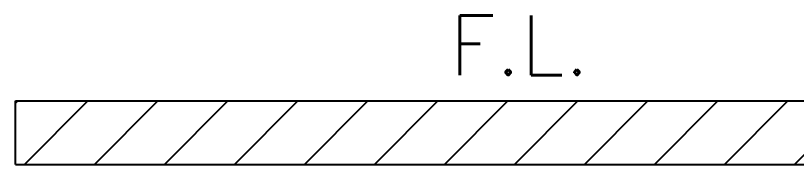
# Model space of a CAD drawing. Extents: x -3383 to -2963, y -4299 to -3705.
# Drawn here: x -3165.8 to -3087, y -4170.2 to -4155.2 of the extents above; entities that cross this region are included whole.
import ezdxf

# ---------------------------------------------------------------- set-up
doc = ezdxf.new("R2010")
doc.units = 0
doc.header["$LTSCALE"] = 7
doc.layers.add('D', color=2, linetype='CONTINUOUS')
doc.layers.add('HT', color=3, linetype='CONTINUOUS')
doc.styles.add('GHS', font='ROMANS.shx', dxfattribs={"bigfont": 'GHS.shx'})

msp = doc.modelspace()

# ---------------------------------------------------------------- hatches: boundary and pattern name
at = {"layer": 'HT', "ltscale": 0.5}
h = msp.add_hatch(dxfattribs=at)
h.set_pattern_fill('ANSI31', color=256, scale=40, style=0)
h.set_pattern_definition([(45, (-3074.3324, -3421.946), (-3.535534, 3.535534), [])])
h.paths.add_polyline_path([(-3034.170635, -4170.16592), (-3034.170635, -4163.76592), (-3165.844977, -4163.76592), (-3165.844977, -4170.16592)])

# ---------------------------------------------------------------- linework, layer by layer
for p, q in [((-3165.844977, -4163.76592), (-3034.170635, -4163.76592)), ((-3165.844977, -4170.16592), (-3165.844977, -4163.76592)), ((-3165.844977, -4170.16592), (-3034.170635, -4170.16592))]:
    msp.add_line(p, q, dxfattribs=at)

# ---------------------------------------------------------------- texts
at = {"layer": 'D', "ltscale": 0.5, "style": 'GHS'}
msp.add_text('F.L.', height=6, dxfattribs=at).set_placement((-3122.006409, -4161.169888))

doc.saveas('drawing.dxf')
